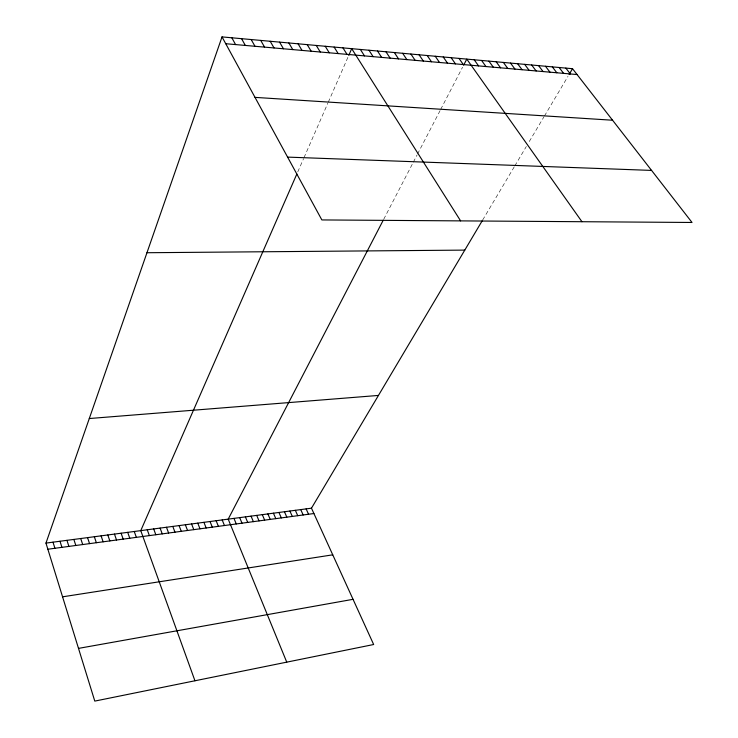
<?xml version="1.0" encoding="UTF-8"?>
<svg xmlns="http://www.w3.org/2000/svg" width="738" height="738" viewBox="0 0 738 738"><rect width="100%" height="100%" fill="white"/><g stroke="black" fill="none" stroke-linecap="round" stroke-linejoin="round"><path stroke-width="0.55" stroke-dasharray="3.69 2.77" d="M297.755 171.926L303.604 158.587M304.01 157.646L327.838 103.2M328.281 102.195L347.912 57.333M383.732 219.241L412.81 163.172M413.335 162.166L417.016 155.063M417.551 154.039L440.226 110.322M440.715 109.372L462.569 67.232M482.68 219.979L514.266 166.806M514.829 165.847L526.332 146.484M529.257 141.558L543.915 116.89M544.45 115.995L568.002 76.337"/><path stroke-width="1.11" d="M482.163 220.856L311.473 508.187L373.659 644.514L94.787 701.1L45.968 543.094L222.027 36.9L572.531 68.708L692.032 222.47L321.86 219.933L222.027 36.9M296.842 174.02L140.764 530.631L194.952 680.777M348.76 55.405L351.703 48.671L460.604 220.883M383.253 220.164L228.208 519.137L286.75 662.143M463.621 65.202L466.785 59.114L581.95 221.714M569.136 74.427L572.531 68.708M78.505 648.388L353.041 599.321M62.573 596.821L332.746 554.828M47.869 549.229L313.908 513.528M45.968 543.094L311.473 508.187M89.289 418.538L378.465 395.43M146.963 252.728L464.783 250.108M287.599 157.111L651.571 170.413M255.016 97.379L612.568 120.229M225.745 43.717L577.07 74.547M565.843 68.099L570.373 73.966M559.109 67.49L563.629 73.366M552.319 66.872L556.83 72.776M545.483 66.254L549.976 72.167M538.592 65.627L543.076 71.568M531.655 64.999L536.129 70.959M524.663 64.363L529.118 70.341M517.615 63.726L522.061 69.723M510.521 63.081L514.958 69.095M503.371 62.435L507.79 68.468M496.167 61.78L500.567 67.831M488.897 61.125L493.298 67.195M481.582 60.461L485.964 66.549M474.211 59.787L478.575 65.903M458.99 58.403L463.326 64.566M451.139 57.693L455.457 63.874M443.224 56.974L447.523 63.182M435.245 56.254L439.525 62.481M427.201 55.516L431.462 61.771M419.092 54.787L423.335 61.06M410.909 54.04L415.134 60.341M402.662 53.293L406.869 59.612M394.35 52.536L398.538 58.883M385.965 51.78L390.134 58.145M377.505 51.014L381.657 57.398M368.982 50.239L373.105 56.651M360.375 49.455L364.489 55.894M342.958 47.878L347.017 54.354M334.139 47.075L338.179 53.579M325.237 46.263L329.249 52.795M316.261 45.452L320.255 52.011M307.211 44.631L311.178 51.208M298.078 43.8L302.017 50.405M288.862 42.961L292.774 49.594M279.564 42.121L283.457 48.782M270.191 41.273L274.047 47.952M260.726 40.415L264.564 47.121M251.188 39.548L254.988 46.282M241.557 38.671L245.33 45.433M231.833 37.786L235.579 44.575M306.122 508.897L308.549 514.248M300.744 509.598L303.161 514.967M295.338 510.309L297.746 515.696M289.905 511.028L292.303 516.425M284.444 511.748L286.833 517.163M278.946 512.467L281.326 517.901M273.429 513.196L275.8 518.639M267.876 513.925L270.237 519.386M262.304 514.654L264.647 520.133M256.695 515.392L259.029 520.89M251.058 516.139L253.383 521.646M245.385 516.877L247.71 522.412M239.693 517.624L241.999 523.177M233.964 518.38L236.261 523.943M222.184 519.93L224.463 525.53M216.133 520.724L218.393 526.342M210.044 521.526L212.295 527.163M203.919 522.329L206.16 527.984M197.766 523.141L199.989 528.814M191.576 523.952L193.79 529.644M185.349 524.773L187.553 530.484M179.085 525.594L181.28 531.323M172.793 526.425L174.971 532.172M166.456 527.255L168.624 533.02M160.091 528.094L162.24 533.878M153.689 528.934L155.819 534.736M147.24 529.783L149.371 535.604M134.251 531.489L136.346 537.356M127.692 532.356L129.777 538.233M121.106 533.214L123.172 539.118M114.473 534.091L116.521 540.013M107.803 534.967L109.842 540.908M101.097 535.853L103.117 541.812M94.344 536.738L96.355 542.716M87.554 537.633L89.547 543.629M80.728 538.528L82.702 544.552M73.855 539.432L75.82 545.474M66.946 540.336L68.892 546.406M59.999 541.249L61.927 547.338M53.007 542.172L54.916 548.279"/></g></svg>
